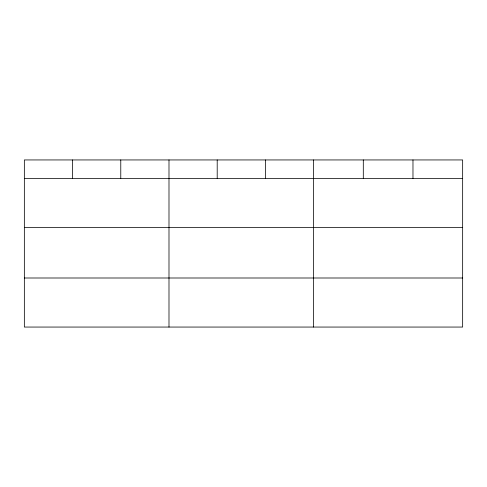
<?xml version="1.0" encoding="UTF-8"?>
<svg xmlns="http://www.w3.org/2000/svg" width="487" height="487" viewBox="0 0 487 487"><rect width="100%" height="100%" fill="white"/><g stroke="black" fill="none" stroke-linecap="round" stroke-linejoin="round"><path stroke-width="0.73" d="M462.65 227.459L462.65 159.943L24.35 159.943L24.35 327.057L462.65 327.057L462.65 227.459L24.35 227.459M24.35 178.4L462.65 178.4M24.35 277.998L462.65 277.998M412.976 159.943L412.976 178.4M363.302 159.943L363.302 178.4M313.628 159.943L313.628 327.057M265.415 159.943L265.415 178.4M217.202 159.943L217.202 178.4M168.989 159.943L168.989 327.057M120.776 159.943L120.776 178.4M72.563 159.943L72.563 178.4"/></g></svg>
